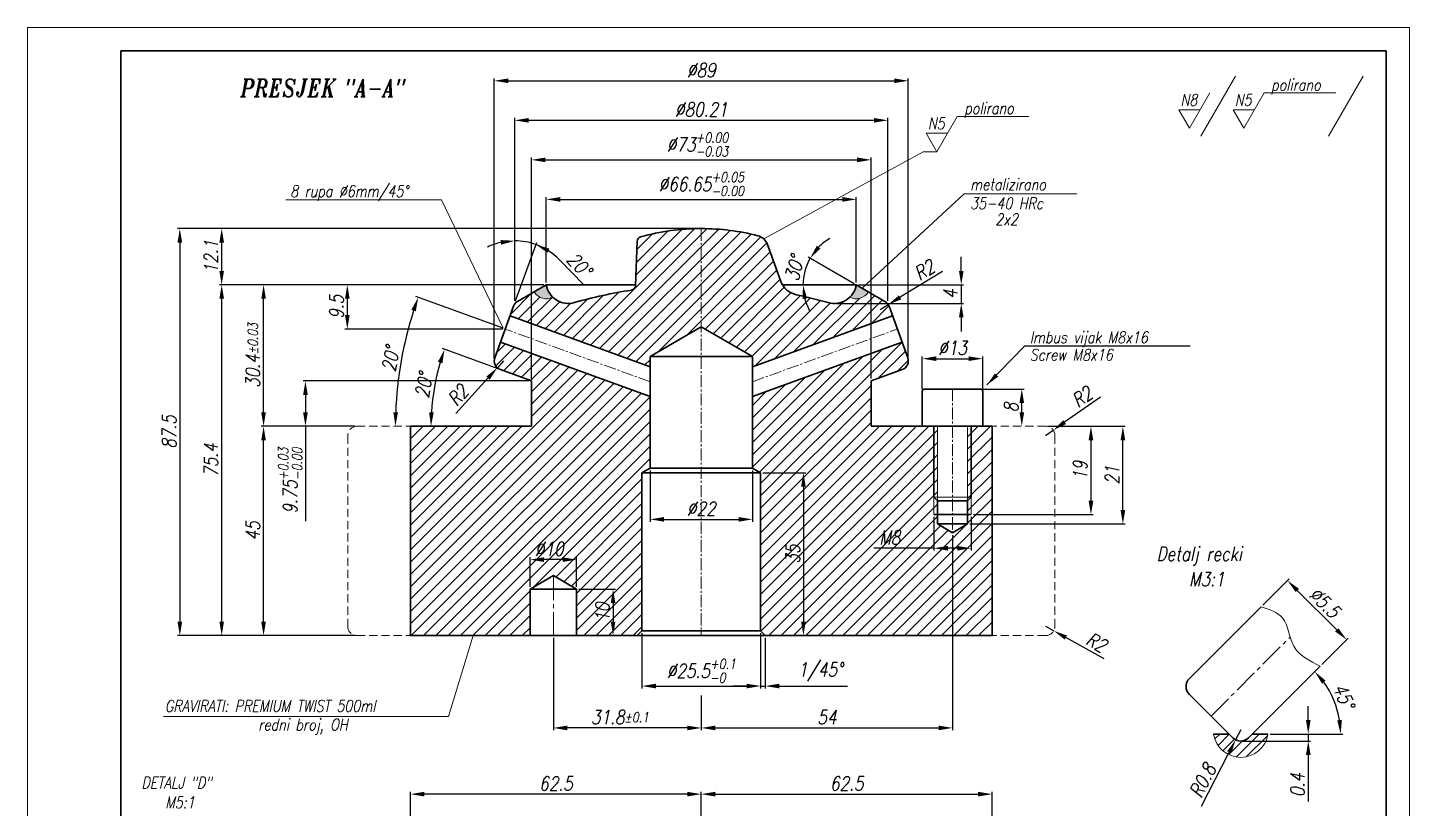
# Model space of a CAD drawing. Extents: x 89 to 601, y -20 to 440.
# Drawn here: x 89 to 386, y 272.2 to 440 of the extents above; entities that cross this region are included whole.
import ezdxf

# ---------------------------------------------------------------- set-up
doc = ezdxf.new("R2010")
doc.units = 0
doc.header["$LTSCALE"] = 7
doc.header["$MEASUREMENT"] = 0
doc.linetypes.add('CENTER2', pattern=[1.125, 0.75, -0.125, 0.125, -0.125])
doc.linetypes.add('HIDDEN', pattern=[0.375, 0.25, -0.125])
doc.layers.get('0').update_dxf_attribs({"linetype": 'CONTINUOUS', "lineweight": 15})
for name, color, linetype, lineweight in [('1', 1, 'CENTER2', 15), ('2', 2, 'HIDDEN', 15), ('3', 3, 'CONTINUOUS', 30), ('8', 250, 'CONTINUOUS', 15)]:
    doc.layers.add(name, color=color, linetype=linetype, lineweight=lineweight)
doc.styles.add('ITALICT', font='ITALICT.shx', dxfattribs={"width": 0.8, "height": 3})
doc.dimstyles.get("Standard").update_dxf_attribs({"dimtxt": 3, "dimasz": 3, "dimexe": 0.5, "dimexo": 0.5, "dimgap": 0.8, "dimtad": 1, "dimdsep": 46, "dimtxsty": 'ITALICT', "dimcen": 0.09, "dimazin": 2, "dimtfac": 1, "dimtmove": 0, "dimatfit": 3, "dimfxl": 1, "dimtolj": 1, "dimtzin": 0, "dimarcsym": 0})

# ---------------------------------------------------------------- blocks, each defined once
blk = doc.blocks.new('*D12')
at = {"color": 0, "lineweight": -2, "transparency": 16777216}
for p, q in [((193.7, 381.32), (193.7, 420.61)), ((196.7, 420.11), (270.91, 420.11)), ((273.91, 381.32), (273.91, 420.61))]:
    blk.add_line(p, q, dxfattribs=at)
at = {"color": 0, "transparency": 16777216}
for points in [[(196.7, 420.61), (196.7, 419.61), (193.7, 420.11)], [(270.91, 420.61), (270.91, 419.61), (273.91, 420.11)]]:
    blk.add_solid(points, dxfattribs=at)
at = {"color": 0, "transparency": 16777216, "insert": (233.81, 422.41), "char_height": 3, "attachment_point": 5, "style": 'ITALICT'}
blk.add_mtext('\\A1;%%c80.21', dxfattribs=at)
blk = doc.blocks.new('*D13')
at = {"color": 0, "lineweight": -2, "transparency": 16777216}
for p, q in [((189.31, 368.9), (189.31, 429.11)), ((192.31, 428.61), (275.31, 428.61)), ((278.31, 368.9), (278.31, 429.11))]:
    blk.add_line(p, q, dxfattribs=at)
at = {"color": 0, "transparency": 16777216}
for points in [[(192.31, 429.11), (192.31, 428.11), (189.31, 428.61)], [(275.31, 429.11), (275.31, 428.11), (278.31, 428.61)]]:
    blk.add_solid(points, dxfattribs=at)
at = {"color": 0, "transparency": 16777216, "insert": (233.81, 430.91), "char_height": 3, "attachment_point": 5, "style": 'ITALICT'}
blk.add_mtext('\\A1;%%c89', dxfattribs=at)
blk = doc.blocks.new('*D14')
at = {"color": 0, "lineweight": -2, "transparency": 16777216}
for p, q in [((197.31, 364.59), (197.31, 412.11)), ((200.31, 411.61), (267.31, 411.61)), ((270.31, 364.59), (270.31, 412.11))]:
    blk.add_line(p, q, dxfattribs=at)
at = {"color": 0, "transparency": 16777216}
for points in [[(200.31, 412.11), (200.31, 411.11), (197.31, 411.61)], [(267.31, 412.11), (267.31, 411.11), (270.31, 411.61)]]:
    blk.add_solid(points, dxfattribs=at)
at = {"color": 0, "transparency": 16777216, "insert": (232.99, 414.9), "char_height": 3, "attachment_point": 5, "style": 'ITALICT'}
blk.add_mtext('\\A1;%%c73{}{\\H0.71x;\\C3;\\S+0.00^ -0.03;}', dxfattribs=at)
blk = doc.blocks.new('*D15')
at = {"color": 0, "lineweight": -2, "transparency": 16777216}
for p, q in [((199.98, 384.74), (157.22, 384.74)), ((157.72, 381.74), (157.72, 378.24)), ((191.17, 375.24), (157.22, 375.24))]:
    blk.add_line(p, q, dxfattribs=at)
at = {"color": 0, "transparency": 16777216}
for points in [[(157.22, 381.74), (158.22, 381.74), (157.72, 384.74)], [(157.22, 378.24), (158.22, 378.24), (157.72, 375.24)]]:
    blk.add_solid(points, dxfattribs=at)
at = {"color": 0, "transparency": 16777216, "insert": (155.42, 379.99), "char_height": 3, "attachment_point": 5, "rotation": 90, "style": 'ITALICT'}
blk.add_mtext('\\A1;9.5', dxfattribs=at)
blk = doc.blocks.new('*D4')
at = {"color": 0, "lineweight": -2, "transparency": 16777216}
for p, q in [((200.48, 385.24), (200.48, 403.61)), ((203.48, 403.11), (264.13, 403.11)), ((267.13, 385.24), (267.13, 403.61))]:
    blk.add_line(p, q, dxfattribs=at)
at = {"color": 0, "transparency": 16777216}
for points in [[(203.48, 403.61), (203.48, 402.61), (200.48, 403.11)], [(264.13, 403.61), (264.13, 402.61), (267.13, 403.11)]]:
    blk.add_solid(points, dxfattribs=at)
at = {"color": 0, "transparency": 16777216, "insert": (233.81, 406.4), "char_height": 3, "attachment_point": 5, "style": 'ITALICT'}
blk.add_mtext('\\A1;%%c66.65{}{\\H0.71x;\\C3;\\S+0.05^ -0.00;}', dxfattribs=at)
blk = doc.blocks.new('*D5')
at = {"color": 0, "lineweight": -2, "transparency": 16777216}
for p, q in [((196.81, 364.09), (148.22, 364.09)), ((148.72, 361.09), (148.72, 357.34)), ((159.31, 354.34), (148.22, 354.34)), ((148.72, 354.34), (148.72, 333.92))]:
    blk.add_line(p, q, dxfattribs=at)
at = {"color": 0, "transparency": 16777216}
for points in [[(148.22, 361.09), (149.22, 361.09), (148.72, 364.09)], [(148.22, 357.34), (149.22, 357.34), (148.72, 354.34)]]:
    blk.add_solid(points, dxfattribs=at)
at = {"color": 0, "transparency": 16777216, "insert": (145.44, 342.63), "char_height": 3, "attachment_point": 5, "rotation": 90, "style": 'ITALICT'}
blk.add_mtext('\\A1;9.75{}{\\H0.71x;\\C3;\\S+0.03^ -0.00;}', dxfattribs=at)
blk = doc.blocks.new('*D6')
at = {"color": 0, "lineweight": -2, "transparency": 16777216}
for p, q in [((159.31, 354.34), (139.22, 354.34)), ((139.72, 312.34), (139.72, 351.34)), ((159.31, 309.34), (139.22, 309.34))]:
    blk.add_line(p, q, dxfattribs=at)
at = {"color": 0, "transparency": 16777216}
for points in [[(139.22, 351.34), (140.22, 351.34), (139.72, 354.34)], [(139.22, 312.34), (140.22, 312.34), (139.72, 309.34)]]:
    blk.add_solid(points, dxfattribs=at)
at = {"color": 0, "transparency": 16777216, "insert": (137.42, 331.84), "char_height": 3, "attachment_point": 5, "rotation": 90, "style": 'ITALICT'}
blk.add_mtext('\\A1;45', dxfattribs=at)
blk = doc.blocks.new('*D7')
at = {"color": 0, "lineweight": -2, "transparency": 16777216}
for p, q in [((199.98, 384.74), (139.22, 384.74)), ((139.72, 357.34), (139.72, 381.74)), ((159.31, 354.34), (139.22, 354.34))]:
    blk.add_line(p, q, dxfattribs=at)
at = {"color": 0, "transparency": 16777216}
for points in [[(139.22, 381.74), (140.22, 381.74), (139.72, 384.74)], [(139.22, 357.34), (140.22, 357.34), (139.72, 354.34)]]:
    blk.add_solid(points, dxfattribs=at)
at = {"color": 0, "transparency": 16777216, "insert": (137.42, 369.54), "char_height": 3, "attachment_point": 5, "rotation": 90, "style": 'ITALICT'}
blk.add_mtext('\\A1;30.4{}{\\H0.71x;\\C3;%%p0.03}', dxfattribs=at)
blk = doc.blocks.new('*D8')
at = {"color": 0, "lineweight": -2, "transparency": 16777216}
for p, q in [((199.98, 384.74), (130.22, 384.74)), ((130.72, 312.34), (130.72, 381.74)), ((159.31, 309.34), (130.22, 309.34))]:
    blk.add_line(p, q, dxfattribs=at)
at = {"color": 0, "transparency": 16777216}
for points in [[(130.22, 381.74), (131.22, 381.74), (130.72, 384.74)], [(130.22, 312.34), (131.22, 312.34), (130.72, 309.34)]]:
    blk.add_solid(points, dxfattribs=at)
at = {"color": 0, "transparency": 16777216, "insert": (128.42, 347.04), "char_height": 3, "attachment_point": 5, "rotation": 90, "style": 'ITALICT'}
blk.add_mtext('\\A1;75.4', dxfattribs=at)
blk = doc.blocks.new('*D9')
at = {"color": 0, "lineweight": -2, "transparency": 16777216}
for p, q in [((289.69, 387.74), (289.69, 390.74)), ((267.63, 384.74), (290.19, 384.74)), ((289.69, 384.74), (289.69, 380.74)), ((262.9, 380.74), (290.19, 380.74)), ((289.69, 377.74), (289.69, 374.74))]:
    blk.add_line(p, q, dxfattribs=at)
at = {"color": 0, "transparency": 16777216}
for points in [[(289.19, 387.74), (290.19, 387.74), (289.69, 384.74)], [(289.19, 377.74), (290.19, 377.74), (289.69, 380.74)]]:
    blk.add_solid(points, dxfattribs=at)
at = {"color": 0, "transparency": 16777216, "insert": (287.39, 382.74), "char_height": 3, "attachment_point": 5, "rotation": 90, "style": 'ITALICT'}
blk.add_mtext('\\A1;4', dxfattribs=at)
blk = doc.blocks.new('*D16')
at = {"color": 0, "lineweight": -2, "transparency": 16777216}
blk.add_line((190.15, 366.69), (178.15, 371.06), dxfattribs=at)
blk.add_arc((224.1, 354.34), 48.39, 163.5526, 176.4474, dxfattribs=at)
at = {"color": 0, "transparency": 16777216}
for points in [[(177.21, 368.2), (178.16, 367.88), (178.62, 370.89)], [(176.3, 357.32), (175.3, 357.35), (175.7, 354.34)]]:
    blk.add_solid(points, dxfattribs=at)
at = {"color": 0, "transparency": 16777216, "insert": (174.17, 363.14), "char_height": 3, "attachment_point": 5, "rotation": 80, "style": 'ITALICT'}
blk.add_mtext('\\A1;20°', dxfattribs=at)
blk = doc.blocks.new('*D17')
at = {"color": 0, "lineweight": -2, "transparency": 16777216}
for p, q in [((191.31, 368.4), (189.97, 366.92)), ((181.08, 357.07), (187.96, 364.69))]:
    blk.add_line(p, q, dxfattribs=at)
at = {"color": 0, "transparency": 16777216}
blk.add_solid([(187.58, 365.02), (188.33, 364.35), (189.97, 366.92)], dxfattribs=at)
at = {"color": 0, "transparency": 16777216, "insert": (181.51, 360.99), "char_height": 3, "attachment_point": 5, "rotation": 47.9094, "style": 'ITALICT'}
blk.add_mtext('\\A1;R2', dxfattribs=at)
blk = doc.blocks.new('*D18')
at = {"color": 0, "lineweight": -2, "transparency": 16777216}
blk.add_line((191.2, 375.41), (172.48, 382.22), dxfattribs=at)
blk.add_arc((249.09, 354.34), 81.03, 162.1214, 177.8786, dxfattribs=at)
at = {"color": 0, "transparency": 16777216}
for points in [[(171.5, 379.38), (172.45, 379.05), (172.95, 382.05)], [(168.62, 357.33), (167.62, 357.35), (168.06, 354.34)]]:
    blk.add_solid(points, dxfattribs=at)
at = {"color": 0, "transparency": 16777216, "insert": (167.03, 368.81), "char_height": 3, "attachment_point": 5, "rotation": 80, "style": 'ITALICT'}
blk.add_mtext('\\A1;20°', dxfattribs=at)
blk = doc.blocks.new('*D30')
at = {"color": 0, "lineweight": -2, "transparency": 16777216}
for p, q in [((319.59, 360.62), (311.9, 355.21)), ((307.81, 352.34), (309.44, 353.49))]:
    blk.add_line(p, q, dxfattribs=at)
at = {"color": 0, "transparency": 16777216}
blk.add_solid([(311.61, 355.62), (312.19, 354.8), (309.44, 353.49)], dxfattribs=at)
at = {"color": 0, "transparency": 16777216, "insert": (315.65, 360.66), "char_height": 3, "attachment_point": 5, "rotation": 35.1086, "style": 'ITALICT'}
blk.add_mtext('\\A1;R2', dxfattribs=at)
blk = doc.blocks.new('*D31')
at = {"color": 0, "lineweight": -2, "transparency": 16777216}
for p, q in [((307.81, 311.34), (309.56, 310.37)), ((320.4, 304.36), (312.18, 308.91))]:
    blk.add_line(p, q, dxfattribs=at)
at = {"color": 0, "transparency": 16777216}
blk.add_solid([(312.42, 309.35), (311.94, 308.48), (309.56, 310.37)], dxfattribs=at)
at = {"color": 0, "transparency": 16777216, "insert": (318.72, 307.92), "char_height": 3, "attachment_point": 5, "rotation": 330.9977, "style": 'ITALICT'}
blk.add_mtext('\\A1;R2', dxfattribs=at)
blk = doc.blocks.new('*D32')
at = {"color": 0, "lineweight": -2, "transparency": 16777216}
for p, q in [((202.01, 308.84), (202.01, 288.99)), ((233.81, 296.47), (233.81, 288.99)), ((230.81, 289.49), (205.01, 289.49))]:
    blk.add_line(p, q, dxfattribs=at)
at = {"color": 0, "transparency": 16777216}
for points in [[(205.01, 289.99), (205.01, 288.99), (202.01, 289.49)], [(230.81, 289.99), (230.81, 288.99), (233.81, 289.49)]]:
    blk.add_solid(points, dxfattribs=at)
at = {"color": 0, "transparency": 16777216, "insert": (216.31, 291.79), "char_height": 3, "attachment_point": 5, "style": 'ITALICT'}
blk.add_mtext('\\A1;31.8{}{\\H0.71x;\\C3;%%p0.1}', dxfattribs=at)
blk = doc.blocks.new('*D33')
at = {"color": 0, "lineweight": -2, "transparency": 16777216}
for p, q in [((207.51, 319.34), (215.35, 319.34)), ((214.85, 316.34), (214.85, 312.34))]:
    blk.add_line(p, q, dxfattribs=at)
at = {"color": 0, "transparency": 16777216}
for points in [[(214.35, 316.34), (215.35, 316.34), (214.85, 319.34)], [(214.35, 312.34), (215.35, 312.34), (214.85, 309.34)]]:
    blk.add_solid(points, dxfattribs=at)
at = {"color": 0, "transparency": 16777216, "insert": (212.55, 314.34), "char_height": 3, "attachment_point": 5, "rotation": 90, "style": 'ITALICT'}
blk.add_mtext('\\A1;10', dxfattribs=at)
blk = doc.blocks.new('*D34')
at = {"color": 0, "lineweight": -2, "transparency": 16777216}
for p, q in [((197.01, 319.84), (197.01, 326.17)), ((204.01, 325.67), (200.01, 325.67)), ((207.01, 319.84), (207.01, 326.17))]:
    blk.add_line(p, q, dxfattribs=at)
at = {"color": 0, "transparency": 16777216}
for points in [[(200.01, 326.17), (200.01, 325.17), (197.01, 325.67)], [(204.01, 326.17), (204.01, 325.17), (207.01, 325.67)]]:
    blk.add_solid(points, dxfattribs=at)
at = {"color": 0, "transparency": 16777216, "insert": (201.13, 327.97), "char_height": 3, "attachment_point": 5, "style": 'ITALICT'}
blk.add_mtext('\\A1;%%c10', dxfattribs=at)
blk = doc.blocks.new('*D35')
at = {"color": 0, "lineweight": -2, "transparency": 16777216}
for p, q in [((281.31, 362.34), (281.31, 369.37)), ((284.31, 368.87), (291.31, 368.87)), ((294.31, 362.34), (294.31, 369.37))]:
    blk.add_line(p, q, dxfattribs=at)
at = {"color": 0, "transparency": 16777216}
for points in [[(284.31, 369.37), (284.31, 368.37), (281.31, 368.87)], [(291.31, 369.37), (291.31, 368.37), (294.31, 368.87)]]:
    blk.add_solid(points, dxfattribs=at)
at = {"color": 0, "transparency": 16777216, "insert": (287.81, 371.17), "char_height": 3, "attachment_point": 5, "style": 'ITALICT'}
blk.add_mtext('\\A1;%%c13', dxfattribs=at)
blk = doc.blocks.new('*D36')
at = {"color": 0, "lineweight": -2, "transparency": 16777216}
for p, q in [((283.81, 334.84), (283.81, 327.62)), ((291.81, 334.84), (291.81, 327.62)), ((283.81, 328.12), (270.89, 328.12)), ((288.81, 328.12), (286.81, 328.12))]:
    blk.add_line(p, q, dxfattribs=at)
at = {"color": 0, "transparency": 16777216}
for points in [[(286.81, 328.62), (286.81, 327.62), (283.81, 328.12)], [(288.81, 328.62), (288.81, 327.62), (291.81, 328.12)]]:
    blk.add_solid(points, dxfattribs=at)
at = {"color": 0, "transparency": 16777216, "insert": (274.32, 330.42), "char_height": 3, "attachment_point": 5, "style": 'ITALICT'}
blk.add_mtext('\\A1;M8', dxfattribs=at)
blk = doc.blocks.new('*D37')
at = {"color": 0, "lineweight": -2, "transparency": 16777216}
for p, q in [((294.31, 362.34), (303.2, 362.34)), ((302.7, 357.34), (302.7, 359.34))]:
    blk.add_line(p, q, dxfattribs=at)
at = {"color": 0, "transparency": 16777216}
for points in [[(302.2, 359.34), (303.2, 359.34), (302.7, 362.34)], [(302.2, 357.34), (303.2, 357.34), (302.7, 354.34)]]:
    blk.add_solid(points, dxfattribs=at)
at = {"color": 0, "transparency": 16777216, "insert": (300.4, 358.34), "char_height": 3, "attachment_point": 5, "rotation": 90, "style": 'ITALICT'}
blk.add_mtext('\\A1;8', dxfattribs=at)
blk = doc.blocks.new('*D38')
at = {"color": 0, "lineweight": -2, "transparency": 16777216}
for p, q in [((308.31, 354.34), (318.06, 354.34)), ((317.56, 351.34), (317.56, 338.34)), ((292.31, 335.34), (318.06, 335.34))]:
    blk.add_line(p, q, dxfattribs=at)
at = {"color": 0, "transparency": 16777216}
for points in [[(317.06, 351.34), (318.06, 351.34), (317.56, 354.34)], [(317.06, 338.34), (318.06, 338.34), (317.56, 335.34)]]:
    blk.add_solid(points, dxfattribs=at)
at = {"color": 0, "transparency": 16777216, "insert": (315.26, 344.84), "char_height": 3, "attachment_point": 5, "rotation": 90, "style": 'ITALICT'}
blk.add_mtext('\\A1;19', dxfattribs=at)
blk = doc.blocks.new('*D39')
at = {"color": 0, "lineweight": -2, "transparency": 16777216}
for p, q in [((308.31, 354.34), (324.93, 354.34)), ((324.43, 336.34), (324.43, 351.34)), ((291.56, 333.34), (324.93, 333.34))]:
    blk.add_line(p, q, dxfattribs=at)
at = {"color": 0, "transparency": 16777216}
for points in [[(323.93, 351.34), (324.93, 351.34), (324.43, 354.34)], [(323.93, 336.34), (324.93, 336.34), (324.43, 333.34)]]:
    blk.add_solid(points, dxfattribs=at)
at = {"color": 0, "transparency": 16777216, "insert": (322.13, 343.84), "char_height": 3, "attachment_point": 5, "rotation": 90, "style": 'ITALICT'}
blk.add_mtext('\\A1;21', dxfattribs=at)
blk = doc.blocks.new('*D40')
at = {"color": 0, "lineweight": -2, "transparency": 16777216}
for p, q in [((287.81, 330.96), (287.81, 288.99)), ((233.81, 296.47), (233.81, 288.99)), ((236.81, 289.49), (284.81, 289.49))]:
    blk.add_line(p, q, dxfattribs=at)
at = {"color": 0, "transparency": 16777216}
for points in [[(236.81, 289.99), (236.81, 288.99), (233.81, 289.49)], [(284.81, 289.99), (284.81, 288.99), (287.81, 289.49)]]:
    blk.add_solid(points, dxfattribs=at)
at = {"color": 0, "transparency": 16777216, "insert": (260.81, 291.79), "char_height": 3, "attachment_point": 5, "style": 'ITALICT'}
blk.add_mtext('\\A1;54', dxfattribs=at)
blk = doc.blocks.new('*D41')
at = {"color": 0, "lineweight": -2, "transparency": 16777216}
for p, q in [((222.81, 344.85), (222.81, 333.83)), ((244.81, 344.85), (244.81, 333.83)), ((225.81, 334.33), (241.81, 334.33))]:
    blk.add_line(p, q, dxfattribs=at)
at = {"color": 0, "transparency": 16777216}
for points in [[(225.81, 334.83), (225.81, 333.83), (222.81, 334.33)], [(241.81, 334.83), (241.81, 333.83), (244.81, 334.33)]]:
    blk.add_solid(points, dxfattribs=at)
at = {"color": 0, "transparency": 16777216, "insert": (233.81, 336.63), "char_height": 3, "attachment_point": 5, "style": 'ITALICT'}
blk.add_mtext('\\A1;%%c22', dxfattribs=at)
blk = doc.blocks.new('*D42')
at = {"color": 0, "lineweight": -2, "transparency": 16777216}
for p, q in [((221.06, 309.84), (221.06, 297.99)), ((246.56, 309.84), (246.56, 297.99)), ((224.06, 298.49), (243.56, 298.49))]:
    blk.add_line(p, q, dxfattribs=at)
at = {"color": 0, "transparency": 16777216}
for points in [[(224.06, 298.99), (224.06, 297.99), (221.06, 298.49)], [(243.56, 298.99), (243.56, 297.99), (246.56, 298.49)]]:
    blk.add_solid(points, dxfattribs=at)
at = {"color": 0, "transparency": 16777216, "insert": (233.81, 301.77), "char_height": 3, "attachment_point": 5, "style": 'ITALICT'}
blk.add_mtext('\\A1;%%c25.5{}{\\H0.71x;\\C3;\\S+0.1^ -0;}', dxfattribs=at)
blk = doc.blocks.new('*D43')
at = {"color": 0, "lineweight": -2, "transparency": 16777216}
for p, q in [((247.56, 308.84), (247.56, 297.99)), ((243.56, 298.49), (240.56, 298.49)), ((246.56, 298.49), (247.56, 298.49)), ((250.56, 298.49), (265.21, 298.49))]:
    blk.add_line(p, q, dxfattribs=at)
at = {"color": 0, "transparency": 16777216}
for points in [[(243.56, 298.99), (243.56, 297.99), (246.56, 298.49)], [(250.56, 298.99), (250.56, 297.99), (247.56, 298.49)]]:
    blk.add_solid(points, dxfattribs=at)
at = {"color": 0, "transparency": 16777216, "insert": (259.39, 301.57), "char_height": 3, "attachment_point": 5, "style": 'ITALICT'}
blk.add_mtext('\\A1;1/45%%d', dxfattribs=at)
blk = doc.blocks.new('*D45')
at = {"color": 0, "lineweight": -2, "transparency": 16777216}
for p, q in [((247.06, 344.34), (256.26, 344.34)), ((255.76, 341.34), (255.76, 312.34))]:
    blk.add_line(p, q, dxfattribs=at)
at = {"color": 0, "transparency": 16777216}
for points in [[(255.26, 341.34), (256.26, 341.34), (255.76, 344.34)], [(255.26, 312.34), (256.26, 312.34), (255.76, 309.34)]]:
    blk.add_solid(points, dxfattribs=at)
at = {"color": 0, "transparency": 16777216, "insert": (253.46, 326.84), "char_height": 3, "attachment_point": 5, "rotation": 90, "style": 'ITALICT'}
blk.add_mtext('\\A1;35', dxfattribs=at)
blk = doc.blocks.new('*D57')
at = {"color": 0, "lineweight": -2, "transparency": 16777216}
for p, q in [((171.31, 234.26), (171.31, 275.76)), ((230.81, 275.26), (174.31, 275.26)), ((233.81, 267.02), (233.81, 275.76))]:
    blk.add_line(p, q, dxfattribs=at)
at = {"color": 0, "transparency": 16777216}
for points in [[(174.31, 275.76), (174.31, 274.76), (171.31, 275.26)], [(230.81, 275.76), (230.81, 274.76), (233.81, 275.26)]]:
    blk.add_solid(points, dxfattribs=at)
at = {"color": 0, "transparency": 16777216, "insert": (202.56, 277.56), "char_height": 3, "attachment_point": 5, "style": 'ITALICT'}
blk.add_mtext('\\A1;62.5', dxfattribs=at)
blk = doc.blocks.new('*D58')
at = {"color": 0, "lineweight": -2, "transparency": 16777216}
for p, q in [((233.81, 267.02), (233.81, 275.76)), ((236.81, 275.26), (293.31, 275.26)), ((296.31, 234.26), (296.31, 275.76))]:
    blk.add_line(p, q, dxfattribs=at)
at = {"color": 0, "transparency": 16777216}
for points in [[(236.81, 275.76), (236.81, 274.76), (233.81, 275.26)], [(293.31, 275.76), (293.31, 274.76), (296.31, 275.26)]]:
    blk.add_solid(points, dxfattribs=at)
at = {"color": 0, "transparency": 16777216, "insert": (265.06, 277.56), "char_height": 3, "attachment_point": 5, "style": 'ITALICT'}
blk.add_mtext('\\A1;62.5', dxfattribs=at)
blk = doc.blocks.new('*D66')
at = {"color": 0, "lineweight": -2, "transparency": 16777216}
for p, q in [((193.7, 381.82), (193.7, 394.71)), ((193.87, 381.29), (198.45, 393.87)), ((203.31, 390.14), (208.48, 384.8))]:
    blk.add_line(p, q, dxfattribs=at)
for start, end in [(102.8697, 115.7393), (70, 90), (44.0946, 70), (44.2607, 57.1303)]:
    blk.add_arc((193.7, 380.82), 13.38, start, end, dxfattribs=at)
at = {"color": 0, "transparency": 16777216}
for points in [[(190.66, 394.37), (190.78, 393.37), (193.7, 394.21)], [(200.74, 391.62), (201.19, 392.51), (198.28, 393.4)]]:
    blk.add_solid(points, dxfattribs=at)
at = {"color": 0, "transparency": 16777216, "insert": (207.55, 389.07), "char_height": 3, "attachment_point": 5, "rotation": 314.0946, "style": 'ITALICT'}
blk.add_mtext('\\A1;20°', dxfattribs=at)
blk = doc.blocks.new('*D67')
at = {"color": 0, "lineweight": -2, "transparency": 16777216}
for p, q in [((285.68, 387.64), (276.55, 382.06)), ((272.28, 379.45), (273.99, 380.5))]:
    blk.add_line(p, q, dxfattribs=at)
at = {"color": 0, "transparency": 16777216}
blk.add_solid([(276.29, 382.49), (276.81, 381.63), (273.99, 380.5)], dxfattribs=at)
at = {"color": 0, "transparency": 16777216, "insert": (281.75, 387.93), "char_height": 3, "attachment_point": 5, "rotation": 31.4255, "style": 'ITALICT'}
blk.add_mtext('\\A1;R2', dxfattribs=at)
blk = doc.blocks.new('*D69')
at = {"color": 0, "lineweight": -2, "transparency": 16777216}
blk.add_line((266.7, 384.99), (256.77, 390.72), dxfattribs=at)
for start, end in [(119.9246, 134.9623), (150, 180), (195.0377, 210.0754)]:
    blk.add_arc((267.13, 384.74), 11.46, start, end, dxfattribs=at)
at = {"color": 0, "transparency": 16777216}
for points in [[(259.43, 392.54), (258.64, 393.15), (257.2, 390.47)], [(255.57, 381.7), (256.56, 381.83), (255.67, 384.74)]]:
    blk.add_solid(points, dxfattribs=at)
at = {"color": 0, "transparency": 16777216, "insert": (253.84, 388.3), "char_height": 3, "attachment_point": 5, "rotation": 75, "style": 'ITALICT'}
blk.add_mtext('\\A1;30°', dxfattribs=at)
blk = doc.blocks.new('*D70')
at = {"color": 0, "lineweight": -2, "transparency": 16777216}
for p, q in [((233.31, 396.84), (130.22, 396.84)), ((130.72, 387.74), (130.72, 393.84)), ((199.98, 384.74), (130.22, 384.74))]:
    blk.add_line(p, q, dxfattribs=at)
at = {"color": 0, "transparency": 16777216}
for points in [[(130.22, 393.84), (131.22, 393.84), (130.72, 396.84)], [(130.22, 387.74), (131.22, 387.74), (130.72, 384.74)]]:
    blk.add_solid(points, dxfattribs=at)
at = {"color": 0, "transparency": 16777216, "insert": (128.42, 390.79), "char_height": 3, "attachment_point": 5, "rotation": 90, "style": 'ITALICT'}
blk.add_mtext('\\A1;12.1', dxfattribs=at)
blk = doc.blocks.new('*D71')
at = {"color": 0, "lineweight": -2, "transparency": 16777216}
for p, q in [((233.31, 396.84), (121.22, 396.84)), ((121.72, 393.84), (121.72, 312.34)), ((159.31, 309.34), (121.22, 309.34))]:
    blk.add_line(p, q, dxfattribs=at)
at = {"color": 0, "transparency": 16777216}
for points in [[(121.22, 393.84), (122.22, 393.84), (121.72, 396.84)], [(121.22, 312.34), (122.22, 312.34), (121.72, 309.34)]]:
    blk.add_solid(points, dxfattribs=at)
at = {"color": 0, "transparency": 16777216, "insert": (119.42, 353.09), "char_height": 3, "attachment_point": 5, "rotation": 90, "style": 'ITALICT'}
blk.add_mtext('\\A1;87.5', dxfattribs=at)
blk = doc.blocks.new('*D78')
at = {"color": 0, "linetype": 'ByBlock', "lineweight": -2, "transparency": 16777216}
for p, q in [((349.76, 289.07), (348.66, 286.94)), ((341.34, 272.65), (347.29, 284.27))]:
    blk.add_line(p, q, dxfattribs=at)
at = {"color": 0, "transparency": 16777216}
blk.add_solid([(346.85, 284.49), (347.74, 284.04), (348.66, 286.94)], dxfattribs=at)
at = {"color": 0, "transparency": 16777216, "insert": (341.58, 278.17), "char_height": 3, "attachment_point": 5, "rotation": 62.8566, "style": 'ITALICT'}
blk.add_mtext('\\A1;R0.8', dxfattribs=at)
blk = doc.blocks.new('*D79')
at = {"color": 0, "linetype": 'ByBlock', "lineweight": -2, "transparency": 16777216}
blk.add_line((356.1, 288.17), (371.74, 288.17), dxfattribs=at)
blk.add_arc((352.25, 288.17), 18.99, 9.0627, 35.9373, dxfattribs=at)
at = {"color": 0, "transparency": 16777216}
for points in [[(367.24, 298.99), (368, 299.64), (365.68, 301.6)], [(371.5, 291.2), (370.5, 291.12), (371.24, 288.17)]]:
    blk.add_solid(points, dxfattribs=at)
at = {"color": 0, "transparency": 16777216, "insert": (371.92, 296.32), "char_height": 3, "attachment_point": 5, "rotation": 292.5, "style": 'ITALICT'}
blk.add_mtext('\\A1;45°', dxfattribs=at)
blk = doc.blocks.new('*D80')
at = {"color": 0, "linetype": 'ByBlock', "lineweight": -2, "transparency": 16777216}
for p, q in [((354.49, 315.86), (360.15, 321.53)), ((361.92, 319.06), (370.41, 310.57)), ((367.21, 303.13), (372.88, 308.8))]:
    blk.add_line(p, q, dxfattribs=at)
at = {"color": 0, "transparency": 16777216}
for points in [[(362.28, 319.41), (361.57, 318.7), (359.8, 321.18)], [(370.76, 310.92), (370.05, 310.22), (372.53, 308.45)]]:
    blk.add_solid(points, dxfattribs=at)
at = {"color": 0, "transparency": 16777216, "insert": (367.79, 316.44), "char_height": 3, "attachment_point": 5, "rotation": 315, "style": 'ITALICT'}
blk.add_mtext('\\A1;%%c5.5', dxfattribs=at)
blk = doc.blocks.new('*D81')
at = {"color": 0, "lineweight": -2, "transparency": 16777216}
for p, q in [((364.28, 291.17), (364.28, 294.17)), ((356.1, 288.17), (364.78, 288.17)), ((364.28, 288.17), (364.28, 286.67)), ((350.26, 286.67), (364.78, 286.67)), ((364.28, 283.67), (364.28, 273.7))]:
    blk.add_line(p, q, dxfattribs=at)
at = {"color": 0, "transparency": 16777216}
for points in [[(363.78, 291.17), (364.78, 291.17), (364.28, 288.17)], [(363.78, 283.67), (364.78, 283.67), (364.28, 286.67)]]:
    blk.add_solid(points, dxfattribs=at)
at = {"color": 0, "transparency": 16777216, "insert": (361.98, 277.19), "char_height": 3, "attachment_point": 5, "rotation": 90, "style": 'ITALICT'}
blk.add_mtext('\\A1;0.4', dxfattribs=at)

msp = doc.modelspace()

# ---------------------------------------------------------------- hatches: boundary and pattern name
h = msp.add_hatch(color=256)
h.dxf.hatch_style = 1
h.paths.add_polyline_path([(200.482, 384.738), (197.884, 383.238, 0.4030321), (201.882, 382.084, -0.1602632)])
h.paths.add_polyline_path([(267.132, 384.738, -0.1602632), (265.733, 382.084, 0.4030321), (269.731, 383.238)])
at = {"layer": '8'}
h = msp.add_hatch(dxfattribs=at)
h.set_pattern_fill('ANSI31', color=256, scale=15)
h.paths.add_polyline_path([(233.807, 396.838, 0.067974), (220.775, 395.058, 0.3251389), (220.044, 394.136), (219.642, 384.544, -0.3586021), (218.794, 383.597, 0.0315992), (206.533, 380.922, -0.2675463), (201.882, 382.084, -0.4030321), (197.884, 383.238), (194.331, 381.186, 0.176327), (193.451, 380.138), (192.694, 378.057), (222.807, 367.097), (222.807, 369.338), (233.807, 375.689)])
h.paths.add_polyline_path([(274.163, 380.138, 0.176327), (273.284, 381.186), (269.731, 383.238, -0.4030321), (265.733, 382.084, -0.2675463), (261.082, 380.922, 0.0177685), (254.227, 382.618, -0.2592879), (250.923, 385.483), (248.037, 393.413, 0.2470561), (245.968, 395.292, 0.063311), (233.807, 396.838), (233.807, 375.689), (244.807, 369.338), (244.807, 367.097), (274.921, 378.057)])
h = msp.add_hatch(dxfattribs=at)
h.set_pattern_fill('ANSI31', color=256, scale=15)
h.paths.add_polyline_path([(190.642, 372.419), (189.428, 369.084, 0.4142136), (190.623, 366.521), (197.307, 364.088), (197.307, 354.338), (171.307, 354.338), (171.307, 309.338), (197.007, 309.338), (197.007, 319.338), (202.007, 322.225), (207.007, 319.338), (207.007, 309.338), (220.057, 309.338), (221.057, 310.338), (221.057, 344.338), (222.807, 345.348), (222.807, 360.711)])
h.paths.add_polyline_path([(283.806, 354.338), (270.307, 354.338), (270.307, 364.088), (276.991, 366.521, 0.4142136), (278.187, 369.084), (276.973, 372.419), (244.807, 360.711), (244.807, 345.348), (246.557, 344.338), (246.557, 310.338), (247.557, 309.338), (296.307, 309.338), (296.307, 354.338), (291.806, 354.338), (291.806, 339.088), (291.806, 335.338), (291.056, 335.338), (291.056, 333.338), (287.806, 331.462), (284.556, 333.338), (284.556, 335.338), (283.806, 335.338), (283.806, 339.088)])
h.paths.add_polyline_path([(291.806, 339.088), (291.056, 338.338), (291.056, 335.338), (291.806, 335.338)], flags=17)
h.paths.add_polyline_path([(291.806, 339.088), (291.056, 339.088), (291.056, 338.338)], flags=17)
h.paths.add_polyline_path([(291.806, 354.338), (291.056, 354.338), (291.056, 339.088), (291.806, 339.088)], flags=17)
h.paths.add_polyline_path([(284.556, 354.338), (283.806, 354.338), (283.806, 339.088), (284.556, 339.088)], flags=17)
h.paths.add_polyline_path([(284.556, 339.088), (283.806, 339.088), (284.556, 338.338)], flags=16)
h.paths.add_polyline_path([(284.556, 338.338), (283.806, 339.088), (283.806, 335.338), (284.556, 335.338)], flags=17)
h.paths.add_polyline_path([(270.942, 328.166), (277.699, 328.166), (277.699, 332.666), (270.942, 332.666)], flags=24)
h.paths.add_polyline_path([(255.708, 323.916), (255.708, 329.759), (251.208, 329.759), (251.208, 323.916)], flags=24)
h.paths.add_polyline_path([(270.942, 328.166), (277.699, 328.166), (277.699, 332.666), (270.942, 332.666)], flags=24)
h.paths.add_polyline_path([(214.799, 311.759), (214.799, 316.916), (210.299, 316.916), (210.299, 311.759)], flags=24)
h.paths.add_polyline_path([(197.125, 325.715), (205.14, 325.715), (205.14, 330.215), (197.125, 330.215)], flags=24)
h = msp.add_hatch(dxfattribs=at)
h.set_pattern_fill('ANSI31', color=256, scale=12)
h.set_pattern_definition([(45, (-171.5018, 172.3665), (-1.06066, 1.06066), [])])
h.paths.add_polyline_path([(348.06, 287.374), (347.262, 288.171), (343.911, 288.171, 0.85782), (355.602, 288.171), (352.251, 288.171), (351.454, 287.374, -0.4142136)])

# ---------------------------------------------------------------- linework, layer by layer
for p, q in [((89.007, 440.033), (89.007, 20.033)), ((89.007, 440.033), (386.007, 440.033)), ((386.007, 440.033), (386.007, 20.033)), ((341.151, 416.687), (348.623, 429.628)), ((368.636, 416.687), (376.108, 429.628)), ((338.751, 418.394), (343.133, 425.984)), ((350.402, 418.394), (354.784, 425.984)), ((370.212, 425.984), (354.784, 425.984)), ((336.46, 422.363), (338.751, 418.394)), ((341.043, 422.363), (336.46, 422.363)), ((352.694, 422.363), (348.111, 422.363)), ((348.111, 422.363), (350.402, 418.394)), ((284.429, 413.346), (288.811, 420.936)), ((304.239, 420.936), (288.811, 420.936)), ((286.72, 417.315), (282.138, 417.315)), ((282.138, 417.315), (284.429, 413.346)), ((247.234, 394.608), (281.49, 413.346)), ((284.429, 413.346), (281.49, 413.346)), ((268.397, 384.008), (290.337, 404.311)), ((290.337, 404.311), (314.536, 404.311)), ((144.503, 402.981), (177.989, 402.981)), ((177.989, 402.981), (191.198, 375.409)), ((284.556, 354.338), (284.556, 338.338)), ((291.056, 354.338), (291.056, 338.338)), ((283.806, 339.088), (291.806, 339.088)), ((184.774, 309.338), (179.444, 291.96)), ((179.444, 291.96), (118.209, 291.96))]:
    msp.add_line(p, q)
at = {"ltscale": 0.5}
for p, q in [((283.806, 339.088), (283.806, 335.338)), ((291.806, 339.088), (291.806, 335.338))]:
    msp.add_line(p, q, dxfattribs=at)
for centre, radius, start, end in [((200.482, 384.738), 3, 210, 297.80406), ((267.132, 384.738), 3, 242.19594, 330), ((349.757, 289.071), 5.914, 188.75269, 351.24731)]:
    msp.add_arc(centre, radius, start, end)
msp.add_spline([(354.133, 315.509), (358.734, 313.156), (361.153, 307.091), (366.861, 302.781)], degree=3)
at = {"layer": '1', "ltscale": 0.5}
for p, q in [((233.807, 396.838), (233.807, 309.338)), ((222.807, 363.904), (191.668, 375.238)), ((244.807, 363.904), (275.947, 375.238)), ((287.806, 362.338), (287.806, 331.462))]:
    msp.add_line(p, q, dxfattribs=at)
at = {"layer": '1'}
for p, q in [((202.007, 322.225), (202.007, 309.338)), ((343.393, 292.041), (360.386, 309.035))]:
    msp.add_line(p, q, dxfattribs=at)
at = {"layer": '2'}
for p, q in [((193.451, 380.138), (193.7, 380.822)), ((194.331, 381.186), (193.7, 380.822)), ((273.284, 381.186), (273.914, 380.822)), ((274.163, 380.138), (273.914, 380.822)), ((159.807, 354.338), (171.307, 354.338)), ((307.807, 354.338), (296.307, 354.338)), ((157.807, 352.338), (157.807, 311.338)), ((309.807, 352.338), (309.807, 311.338)), ((159.807, 309.338), (171.307, 309.338)), ((307.807, 309.338), (296.307, 309.338))]:
    msp.add_line(p, q, dxfattribs=at)
for centre, start, end in [((159.807, 352.338), 90, 180), ((307.807, 352.338), 0, 90), ((159.807, 311.338), 180, 270), ((307.807, 311.338), 270, 0)]:
    msp.add_arc(centre, 2, start, end, dxfattribs=at)
at = {"layer": '3'}
for p, q in [((109.007, 435.033), (109.007, 25.033)), ((109.007, 435.033), (381.007, 435.033)), ((381.007, 435.033), (381.007, 25.033)), ((220.044, 394.136), (219.642, 384.544)), ((248.037, 393.413), (250.923, 385.483)), ((200.482, 384.738), (194.331, 381.186)), ((219.65, 384.738), (200.482, 384.738)), ((251.274, 384.738), (267.132, 384.738)), ((267.132, 384.738), (273.284, 381.186)), ((189.428, 369.084), (193.451, 380.138)), ((222.807, 367.097), (192.694, 378.057)), ((244.807, 367.097), (274.921, 378.057)), ((278.187, 369.084), (274.163, 380.138)), ((222.807, 369.338), (233.807, 375.689)), ((222.807, 369.338), (233.807, 375.689)), ((244.807, 369.338), (233.807, 375.689)), ((222.807, 360.711), (190.642, 372.419)), ((244.807, 360.711), (276.973, 372.419)), ((233.807, 369.338), (222.807, 369.338)), ((222.807, 369.338), (222.807, 345.348)), ((233.807, 369.338), (222.807, 369.338)), ((233.807, 369.338), (244.807, 369.338)), ((244.807, 369.338), (244.807, 345.348)), ((197.307, 364.088), (190.623, 366.521)), ((270.307, 364.088), (276.991, 366.521)), ((197.307, 364.088), (197.307, 354.338)), ((270.307, 364.088), (270.307, 354.338)), ((281.806, 362.338), (293.806, 362.338)), ((171.307, 354.338), (197.307, 354.338)), ((296.307, 354.338), (270.307, 354.338)), ((296.307, 354.338), (296.307, 309.338)), ((221.057, 344.338), (222.807, 345.348)), ((222.807, 345.348), (233.807, 345.348)), ((244.807, 345.348), (233.807, 345.348)), ((246.557, 344.338), (244.807, 345.348)), ((221.057, 344.338), (233.807, 344.338)), ((246.557, 344.338), (233.807, 344.338)), ((283.806, 339.088), (284.556, 338.338)), ((291.806, 339.088), (291.056, 338.338)), ((284.556, 338.338), (287.806, 338.338)), ((284.556, 338.338), (284.556, 333.338)), ((291.056, 338.338), (287.806, 338.338)), ((291.056, 338.338), (291.056, 333.338)), ((291.806, 335.338), (283.806, 335.338)), ((291.056, 333.338), (284.556, 333.338)), ((284.556, 333.338), (287.806, 331.462)), ((291.056, 333.338), (287.806, 331.462)), ((197.007, 319.338), (202.007, 322.225)), ((207.007, 319.338), (202.007, 322.225)), ((197.007, 319.338), (207.007, 319.338)), ((338.726, 300.102), (354.133, 315.509)), ((171.307, 309.338), (233.807, 309.338)), ((221.057, 310.338), (220.057, 309.338)), ((221.057, 310.338), (233.807, 310.338)), ((246.557, 310.338), (233.807, 310.338)), ((296.307, 309.338), (233.807, 309.338)), ((246.557, 310.338), (247.557, 309.338)), ((351.454, 287.374), (366.861, 302.781)), ((348.06, 287.374), (338.726, 296.708)), ((343.911, 288.171), (347.262, 288.171)), ((352.251, 288.171), (355.602, 288.171))]:
    msp.add_line(p, q, dxfattribs=at)
at = {"layer": '3', "ltscale": 0.5}
for p, q in [((281.306, 361.838), (281.306, 354.338)), ((294.306, 361.838), (294.306, 354.338)), ((171.307, 354.338), (171.307, 309.338)), ((283.806, 354.338), (283.806, 339.088)), ((291.806, 354.338), (291.806, 339.088)), ((221.057, 344.338), (221.057, 310.338)), ((246.557, 344.338), (246.557, 310.338)), ((197.007, 319.338), (197.007, 309.338)), ((207.007, 319.338), (207.007, 309.338))]:
    msp.add_line(p, q, dxfattribs=at)
at = {"layer": '3'}
for centre, radius, start, end in [((221.043, 394.095), 1, 105.55457, 177.6), ((233.807, 348.238), 48.6, 90, 105.55457), ((233.807, 348.238), 48.6, 75.50954, 90), ((245.217, 392.387), 3, 20, 75.50954), ((205.215, 385.538), 4.8, 189.59407, 285.92783), ((233.807, 285.349), 99.389, 98.68823, 105.92783), ((218.643, 384.586), 1, 278.68823, 357.6), ((255.152, 387.022), 4.5, 200, 258.14398), ((262.4, 385.538), 4.8, 254.07217, 350.40593), ((195.331, 379.454), 2, 120, 160), ((233.807, 285.349), 99.389, 74.07217, 78.14398), ((272.284, 379.454), 2, 20, 60), ((191.307, 368.4), 2, 160, 250), ((276.307, 368.4), 2, 290, 20), ((281.806, 361.838), 0.5, 90, 180), ((340.423, 298.405), 2.4, 135, 225), ((349.757, 289.071), 2.4, 225, 315)]:
    msp.add_arc(centre, radius, start, end, dxfattribs=at)
at = {"layer": '3', "ltscale": 0.5}
msp.add_arc((293.806, 361.838), 0.5, 0, 90, dxfattribs=at)

# ---------------------------------------------------------------- texts
at = {"style": 'ITALICT', "width": 0.8}
for s, height, p in [('PRESJEK "A-A"', 3.75, (134.776, 425.191)), ('polirano', 2.5, (356.316, 426.501)), ('N8', 2.5, (336.825, 423.241)), ('N5', 2.5, (348.476, 423.241)), ('polirano', 2.5, (290.342, 421.453)), ('N5', 2.5, (282.503, 418.194)), ('metalizirano', 2.5, (291.598, 405.069)), ('8 rupa %%C6mm/45°', 2.5, (145.436, 403.615)), ('35-40 HRc', 2.5, (291.598, 401.022)), ('2x2', 2.5, (296.997, 397.567)), ('Imbus vijak M8x16', 2.5, (304.429, 372.215)), ('Detalj recki', 3, (331.647, 325.416)), ('M3:1', 3, (338.646, 319.955)), ('GRAVIRATI: PREMIUM TWIST 500ml', 2.5, (118.517, 292.984)), ('redni broj, OH', 2.5, (138.592, 288.944)), ('DETALJ "D"', 2.5, (113.479, 276.463)), ('M5:1', 2.5, (118.59, 272.224))]:
    msp.add_text(s, height=height, dxfattribs=at).set_placement(p)
at = {"layer": '8', "style": 'ITALICT', "width": 0.8}
msp.add_text('Screw M8x16', height=2.5, dxfattribs=at).set_placement((304.429, 368.447))

# ---------------------------------------------------------------- dimensions: what is measured, and where the dimension line sits
for base, p1, p2, text, override, picture, middle in [((278.307, 428.613), (189.307, 368.4), (278.307, 368.4), '%%c<>', {"dimtmove": 0}, '*D13', (233.807, 428.613)), ((273.914, 420.113), (193.7, 380.822), (273.914, 380.822), '%%c<>', {"dimtmove": 0}, '*D12', (233.807, 420.113)), ((270.307, 411.613), (197.307, 364.088), (270.307, 364.088), '%%c<>{}{\\H0.71x;\\C3;\\S+0.00^ -0.03;}', {"dimtp": 0, "dimtm": 0.03, "dimtdec": 2, "dimtmove": 0, "dimtzin": 0}, '*D14', (232.993, 411.613))]:
    dim = msp.add_linear_dim(base=base, p1=p1, p2=p2, text=text, dimstyle='Standard', override=override)
    dim.commit()
    dim.dimension.update_dxf_attribs({"geometry": picture, "text_midpoint": middle, "dimtype": 160})
for base, p1, p2, text, override, picture, middle in [((267.132, 403.113), (200.482, 384.738), (267.132, 384.738), '<>{}{\\H0.71x;\\C3;\\S+0.05^ -0.00;}', {"dimpost": '%%c<>', "dimtp": 0.05, "dimtmove": 0}, '*D4', (233.807, 406.398)), ((246.557, 298.486), (221.057, 310.338), (246.557, 310.338), '%%c<>{}{\\H0.71x;\\C3;\\S+0.1^ -0;}', {"dimtp": 0.1, "dimtm": 0, "dimtmove": 0}, '*D42', (233.807, 301.771))]:
    dim = msp.add_linear_dim(base=base, p1=p1, p2=p2, text=text, dimstyle='Standard', override=override)
    dim.commit()
    dim.dimension.update_dxf_attribs({"geometry": picture, "text_midpoint": middle})
for base, p1, p2, picture, middle in [((121.72, 309.338), (233.807, 396.838), (159.807, 309.338), '*D71', (121.72, 353.088)), ((130.72, 384.738), (159.807, 309.338), (200.482, 384.738), '*D8', (130.72, 347.038)), ((157.72, 375.238), (200.482, 384.738), (191.668, 375.238), '*D15', (157.72, 379.988)), ((139.72, 354.338), (159.807, 309.338), (159.807, 354.338), '*D6', (139.72, 331.838))]:
    dim = msp.add_linear_dim(base=base, p1=p1, p2=p2, angle=90, dimstyle='Standard', override={"dimtmove": 0})
    dim.commit()
    dim.dimension.update_dxf_attribs({"geometry": picture, "text_midpoint": middle, "dimtype": 160})
for base, p1, p2, picture, middle in [((130.72, 396.838), (200.482, 384.738), (233.807, 396.838), '*D70', (128.42, 390.788)), ((289.695, 380.738), (267.132, 384.738), (262.4, 380.738), '*D9', (287.395, 382.738)), ((302.696, 362.338), (302.696, 354.338), (293.806, 362.338), '*D37', (300.396, 358.338)), ((324.428, 354.338), (291.056, 333.338), (307.807, 354.338), '*D39', (322.128, 343.838)), ((317.56, 335.338), (307.807, 354.338), (291.806, 335.338), '*D38', (315.26, 344.838)), ((255.758, 309.338), (246.557, 344.338), (255.758, 309.338), '*D45', (253.458, 326.838)), ((214.849, 309.338), (207.007, 319.338), (214.849, 309.338), '*D33', (212.549, 314.338))]:
    dim = msp.add_linear_dim(base=base, p1=p1, p2=p2, angle=90, dimstyle='Standard')
    dim.commit()
    dim.dimension.update_dxf_attribs({"geometry": picture, "text_midpoint": middle})
for base, line1, line2, picture, middle in [((195.254, 394.116), ((193.7, 381.322), (193.7, 380.822)), ((193.451, 380.138), (193.7, 380.822)), '*D66', (207.549, 389.068)), ((170.244, 373.025), ((168.06, 354.338), (197.307, 354.338)), ((222.807, 363.904), (191.668, 375.238)), '*D18', (167.026, 368.808)), ((177.009, 365.498), ((175.704, 354.338), (197.307, 354.338)), ((197.307, 364.088), (190.623, 366.521)), '*D16', (174.174, 363.14))]:
    dim = msp.add_angular_dim_2l(base=base, line1=line1, line2=line2, dimstyle='Standard')
    dim.commit()
    dim.dimension.update_dxf_attribs({"geometry": picture, "text_midpoint": middle})
dim = msp.add_angular_dim_2l(base=(256.36, 388.659), line1=((251.274, 384.738), (267.132, 384.738)), line2=((267.132, 384.738), (273.284, 381.186)), dimstyle='Standard')
dim.commit()
dim.dimension.update_dxf_attribs({"geometry": '*D69', "text_midpoint": (256.06, 387.705), "dimtype": 162})
for center, mpoint, picture, middle in [((272.284, 379.454), (273.991, 380.497), '*D67', (282.946, 385.969)), ((191.307, 368.4), (189.967, 366.916), '*D17', (183.221, 359.447))]:
    dim = msp.add_radius_dim(center=center, mpoint=mpoint, dimstyle='Standard')
    dim.commit()
    dim.dimension.update_dxf_attribs({"geometry": picture, "text_midpoint": middle, "dimtype": 164})
for base, p1, p2, angle, text, override, picture, middle in [((139.72, 384.738), (159.807, 354.338), (200.482, 384.738), 90, '<>{}{\\H0.71x;\\C3;%%p0.03}', {"dimtp": 0.03, "dimtm": 0.03, "dimtdec": 2, "dimtmove": 0, "dimtzin": 0}, '*D7', (139.72, 369.538)), ((148.72, 364.088), (159.807, 354.338), (197.307, 364.088), 90, '<>{}{\\H0.71x;\\C3;\\S+0.03^ -0.00;}', {"dimtp": 0.03, "dimtm": 0, "dimtdec": 2, "dimtmove": 0, "dimtzin": 0}, '*D5', (148.72, 342.626)), ((202.007, 289.486), (233.807, 296.973), (202.007, 309.338), 180, '<>{}{\\H0.71x;\\C3;%%p0.1}', {"dimtp": 0.1, "dimtm": 0.1, "dimtmove": 0}, '*D32', (216.307, 289.486))]:
    dim = msp.add_linear_dim(base=base, p1=p1, p2=p2, angle=angle, text=text, dimstyle='Standard', override=override)
    dim.commit()
    dim.dimension.update_dxf_attribs({"geometry": picture, "text_midpoint": middle, "dimtype": 160})
for base, p1, p2, text, picture, middle in [((294.306, 368.868), (281.306, 361.838), (294.306, 361.838), '%%c<>', '*D35', (287.806, 371.168)), ((244.807, 334.335), (222.807, 345.348), (244.807, 345.348), '%%c<>', '*D41', (233.807, 336.635)), ((247.557, 298.486), (246.557, 298.486), (247.557, 309.338), '<>/45%%d', '*D43', (259.386, 301.572))]:
    dim = msp.add_linear_dim(base=base, p1=p1, p2=p2, text=text, dimstyle='Standard')
    dim.commit()
    dim.dimension.update_dxf_attribs({"geometry": picture, "text_midpoint": middle})
for center, mpoint, picture, middle in [((307.807, 352.338), (309.444, 353.488), '*D30', (315.647, 360.661)), ((307.807, 311.338), (309.557, 310.368), '*D31', (318.718, 307.919))]:
    dim = msp.add_radius_dim(center=center, mpoint=mpoint, dimstyle='Standard')
    dim.commit()
    dim.dimension.update_dxf_attribs({"geometry": picture, "text_midpoint": middle})
dim = msp.add_linear_dim(base=(291.806, 328.116), p1=(283.806, 335.338), p2=(291.806, 335.338), text='M<>', dimstyle='Standard')
dim.commit()
dim.dimension.update_dxf_attribs({"geometry": '*D36', "text_midpoint": (274.32, 328.116), "dimtype": 160})
dim = msp.add_linear_dim(base=(197.007, 325.665), p1=(207.007, 319.338), p2=(197.007, 319.338), angle=180, text='%%c<>', dimstyle='Standard')
dim.commit()
dim.dimension.update_dxf_attribs({"geometry": '*D34', "text_midpoint": (201.132, 325.665), "dimtype": 160})
for base, p1, p2, picture, middle in [((287.806, 289.486), (233.807, 296.973), (287.806, 331.462), '*D40', (260.807, 291.786)), ((171.307, 275.26), (233.807, 266.52), (171.307, 233.761), '*D57', (202.557, 277.56)), ((296.307, 275.26), (233.807, 266.52), (296.307, 233.761), '*D58', (265.057, 277.56))]:
    dim = msp.add_linear_dim(base=base, p1=p1, p2=p2, dimstyle='Standard')
    dim.commit()
    dim.dimension.update_dxf_attribs({"geometry": picture, "text_midpoint": middle})
dim = msp.add_aligned_dim(p1=(354.133, 315.509), p2=(366.861, 302.781), distance=8.015, text='%%c5.5', dimstyle='Standard', override={"dimpost": '%%c<>', "dimarcsym": 1})
dim.commit()
dim.dimension.update_dxf_attribs({"geometry": '*D80', "text_midpoint": (367.791, 316.439)})
dim = msp.add_angular_dim_2l(base=(370.59, 293.085), line1=((351.454, 287.374), (366.861, 302.781)), line2=((352.251, 288.171), (355.602, 288.171)), dimstyle='Standard', override={"dimarcsym": 1})
dim.commit()
dim.dimension.update_dxf_attribs({"geometry": '*D79', "text_midpoint": (371.917, 296.317)})
dim = msp.add_linear_dim(base=(364.284, 286.671), p1=(355.602, 288.171), p2=(349.757, 286.671), angle=90, text='0.4', dimstyle='Standard', override={"dimlfac": 0.333333})
dim.commit()
dim.dimension.update_dxf_attribs({"geometry": '*D81', "text_midpoint": (361.984, 277.185)})
dim = msp.add_radius_dim(center=(349.757, 289.071), mpoint=(348.662, 286.935), dimstyle='Standard', override={"dimlfac": 0.333333, "dimarcsym": 1})
dim.commit()
dim.dimension.update_dxf_attribs({"geometry": '*D78', "text_midpoint": (341.583, 278.171)})

# ---------------------------------------------------------------- leaders
msp.add_leader([(295.198, 363.212), (303.328, 371.604), (338.913, 371.604)], dimstyle='Standard', override={"dimgap": 0.8, "dimtad": 0})

doc.saveas('drawing.dxf')
